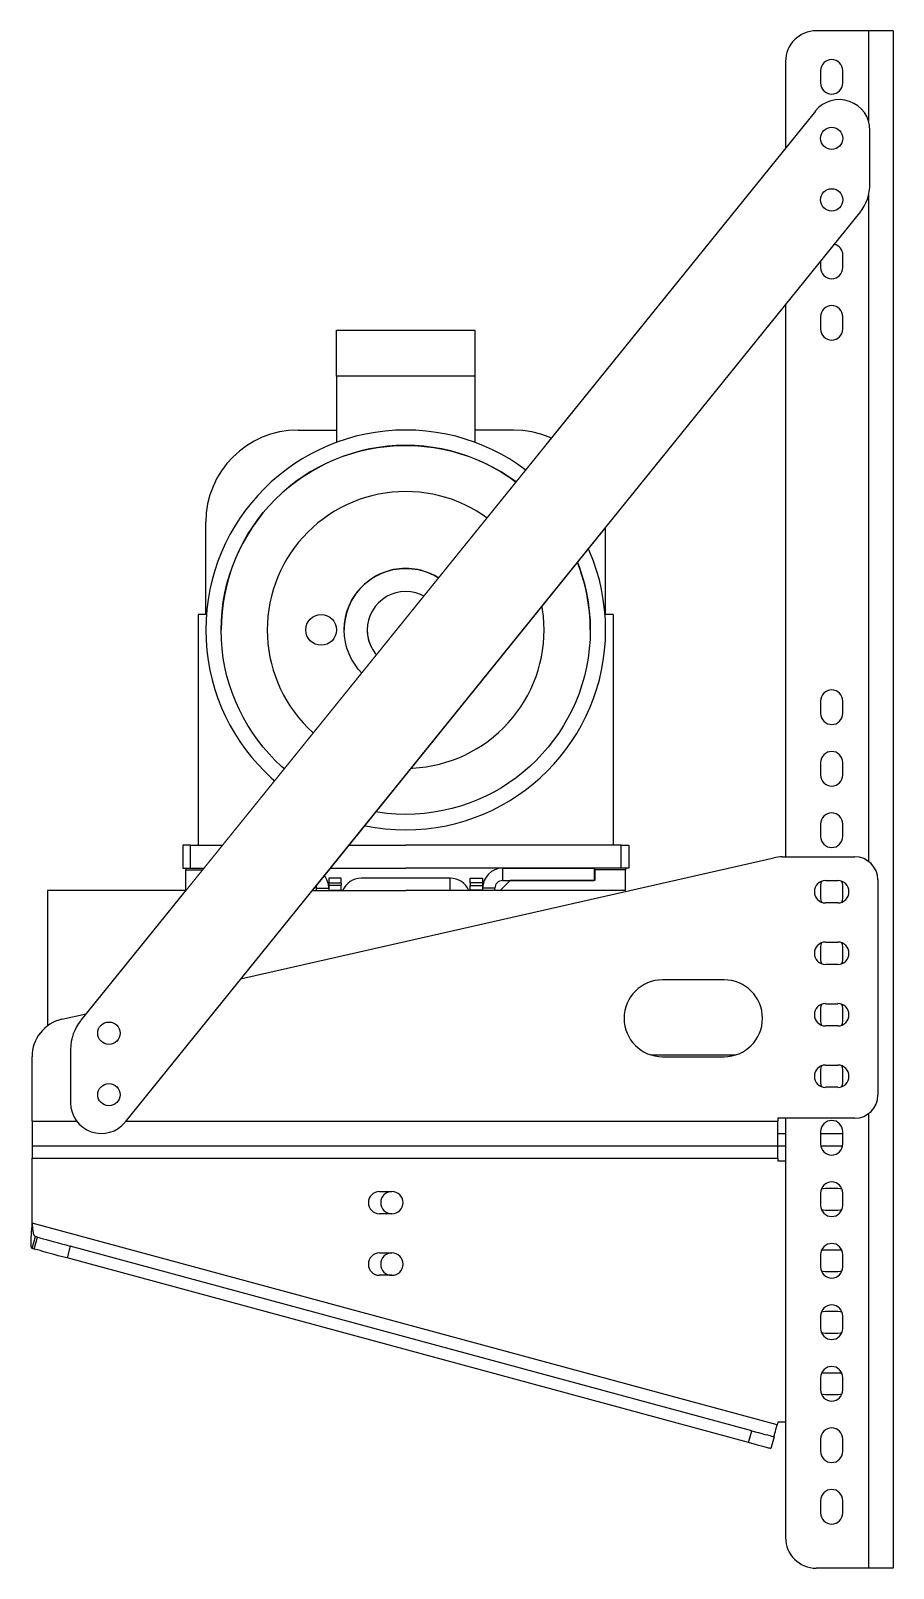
# Model space of a CAD drawing. Header units: millimetres. Extents: x 0 to 561, y 0 to 1000.
import ezdxf

# ---------------------------------------------------------------- set-up
doc = ezdxf.new("R2010")
doc.units = ezdxf.units.MM

# ---------------------------------------------------------------- blocks, each defined once
blk = doc.blocks.new('*U1')
blk.add_wipeout([(0, -169.5), (143, -169.5), (143, -155), (145, -155), (145, -140), (135, -140), (135, 10), (130, 10), (130, 70), (112.4, 112.4), (70, 130), (45, 130), (45, 195), (0, 195), (-45, 195), (-45, 130), (-70, 130), (-112.4, 112.4), (-130, 70), (-130, 10), (-135, 10), (-135, -140), (-145, -140), (-145, -155), (-143, -155), (-143, -169.5)])
at = {"color": 152, "linetype": 'Continuous', "lineweight": 25, "true_color": 0x2776bb}
for p, q in [((-45, 195), (45, 195)), ((-45, 165), (-45, 195)), ((45, 195), (45, 165)), ((-45, 165), (-45, 122)), ((45, 165), (-45, 165)), ((45, 165), (45, 122)), ((-70, 130), (-45, 130)), ((70, 130), (45, 130)), ((-130, 10), (-130, 70)), ((130, 10), (130, 70)), ((-135, 10), (-135, -140)), ((-129.6, 10), (-135, 10)), ((135, 10), (129.6, 10)), ((135, 10), (135, -140)), ((-140, -140), (0, -140)), ((140, -140), (0, -140))]:
    blk.add_line(p, q, dxfattribs=at)
at = {"color": 7, "linetype": 'Continuous', "lineweight": 25}
for p, q in [((-140, -140), (-145, -140)), ((-145, -140), (-145, -155)), ((-140, -155), (-140, -140)), ((140, -155), (140, -140)), ((140, -140), (145, -140)), ((145, -140), (145, -155)), ((-145, -155), (-140, -155)), ((-143, -155), (-143, -156)), ((-143, -156), (-123, -156)), ((-143, -169.5), (-143, -156)), ((-140, -155), (0, -155)), ((-123, -156), (-123, -163)), ((-122.5, -155), (-122.5, -163)), ((-63, -155), (-122.5, -155)), ((-63, -155), (-63, -163)), ((140, -155), (0, -155)), ((63, -155), (63, -163)), ((63, -155), (122.5, -155)), ((122.5, -155), (122.5, -163)), ((123, -156), (123, -163)), ((143, -156), (123, -156)), ((145, -155), (140, -155)), ((143, -155), (143, -156)), ((143, -169.5), (143, -156)), ((-143, -169.5), (0, -169.5)), ((-123, -163), (-68, -163)), ((-63, -163), (-122.5, -163)), ((-68, -163), (-61.5, -169.5)), ((-58, -168), (-50, -168)), ((-58, -169.5), (-58, -168)), ((-42, -161.5), (-50, -161.5)), ((-50, -161.5), (-50, -164.5)), ((-50, -164.5), (-42, -164.5)), ((-50, -164.5), (-50, -166.2)), ((-42, -166.2), (-50, -166.2)), ((-50, -166.2), (-50, -169.3)), ((-50, -169.3), (-42, -169.3)), ((-50, -169.5), (-50, -169.3)), ((-42, -164.5), (-42, -161.5)), ((-42, -164.5), (-42, -166.2)), ((-42, -169.3), (-42, -166.2)), ((-42, -169.3), (-42, -169.5)), ((29, -161.5), (-29, -161.5)), ((143, -169.5), (0, -169.5)), ((29, -169.5), (29, -161.5)), ((42, -161.5), (50, -161.5)), ((42, -164.5), (42, -161.5)), ((50, -164.5), (42, -164.5)), ((42, -164.5), (42, -166.2)), ((42, -166.2), (50, -166.2)), ((42, -169.3), (42, -166.2)), ((50, -169.3), (42, -169.3)), ((42, -169.3), (42, -169.5)), ((50, -161.5), (50, -164.5)), ((50, -164.5), (50, -166.2)), ((50, -166.2), (50, -169.3)), ((58, -168), (50, -168)), ((50, -169.5), (50, -169.3)), ((58, -169.5), (58, -168)), ((68, -163), (61.5, -169.5)), ((63, -163), (122.5, -163)), ((123, -163), (68, -163))]:
    blk.add_line(p, q, dxfattribs=at)
at = {"color": 2, "linetype": 'Continuous', "lineweight": 25, "true_color": 0xf1eb1f}
for points in [[(0, -130, 1), (0, 130, 1)], [(0, -90, 0.414214), (90, 0, 0.414214), (0, 90, 0.414214), (-90, 0, 0.414214)], [(0, -25, 1.000001), (0, 25, 1.000001)]]:
    blk.add_lwpolyline(points, format="xyb", close=True, dxfattribs=at)
for points in [[(120, 0, 0.414214), (0, 120, -1), (0, -120, -1), (0, 120, 0.414214), (-120, 0)], [(40, 0, 0.414214), (0, 40, -1), (0, -40, -1), (0, 40, 0.414214), (-40, 0)]]:
    blk.add_lwpolyline(points, format="xyb", dxfattribs=at)
for centre in [(-55, 0), (55, 0)]:
    blk.add_circle(centre, 10, dxfattribs=at)
at = {"color": 152, "linetype": 'Continuous', "lineweight": 25, "true_color": 0x2776bb}
for centre, start, end in [((-70, 70), 90, 180), ((70, 70), 0, 90)]:
    blk.add_arc(centre, 60, start, end, dxfattribs=at)
at = {"color": 2, "linetype": 'Continuous', "lineweight": 25, "true_color": 0xf1eb1f}
for start, end in [(180, 206.9569), (333.0431, 0)]:
    blk.add_arc((0, 0), 25, start, end, dxfattribs=at)
at = {"color": 7, "linetype": 'Continuous', "lineweight": 25}
for centre, radius, start, end in [((-63, -168), 13, 0, 90), ((63, -168), 13, 90, 180), ((-63, -168), 5, 0, 90), ((-29, -174.5), 13, 90, 157.3801), ((29, -174.5), 13, 22.6199, 90), ((63, -168), 5, 90, 180)]:
    blk.add_arc(centre, radius, start, end, dxfattribs=at)

msp = doc.modelspace()

# ---------------------------------------------------------------- linework, layer by layer
at = {"color": 7, "linetype": 'Continuous', "lineweight": 25}
for p, q in [((544.8, 1000), (510.8, 1000)), ((560.8, 1000), (544.8, 1000)), ((560.8, 1000), (560.8, 0)), ((490.8, 980), (490.8, 923.8)), ((513.6, 974), (513.6, 966)), ((528.1, 966), (528.1, 974)), ((513.6, 850.1), (513.6, 846)), ((528.1, 846), (528.1, 854)), ((490.8, 821.9), (490.8, 462.7)), ((513.6, 814), (513.6, 806)), ((528.1, 806), (528.1, 814)), ((513.6, 564), (513.6, 556)), ((528.1, 556), (528.1, 564)), ((513.6, 524), (513.6, 516)), ((528.1, 516), (528.1, 524)), ((513.6, 484), (513.6, 476)), ((528.1, 476), (528.1, 484)), ((488.6, 462.7), (535.8, 462.7)), ((10.8, 440.8), (10.8, 427.8)), ((513.6, 444), (513.6, 436)), ((516.8, 447.3), (524.8, 447.3)), ((528.1, 436), (528.1, 444)), ((550.8, 447.7), (550.8, 307.7)), ((524.8, 432.7), (516.8, 432.7)), ((10.8, 427.8), (10.8, 352.7)), ((513.6, 404), (513.6, 396)), ((516.8, 407.2), (524.8, 407.2)), ((528.1, 396), (528.1, 404)), ((524.8, 392.7), (516.8, 392.7)), ((450.8, 382.7), (410.8, 382.7)), ((20.3, 357.1), (36.1, 360.7)), ((513.6, 364), (513.6, 356)), ((516.8, 367.2), (524.8, 367.2)), ((528.1, 356), (528.1, 364)), ((49.3, 355.1), (52.4, 355.1)), ((524.8, 352.7), (516.8, 352.7)), ((0.8, 290.8), (0.8, 332.7)), ((410.8, 332.7), (450.8, 332.7)), ((513.6, 324), (513.6, 316)), ((516.8, 327.2), (524.8, 327.2)), ((528.1, 316), (528.1, 324)), ((45.4, 312.8), (56.2, 312.8)), ((49.3, 315.1), (52.4, 315.1)), ((524.8, 312.8), (516.8, 312.8)), ((0.8, 290.8), (0.8, 274.8)), ((485.8, 292.7), (485.8, 290.8)), ((535.8, 292.7), (485.8, 292.7)), ((485.8, 274.8), (485.8, 290.8)), ((490.8, 292.7), (490.8, 20)), ((485.8, 282.8), (490.8, 282.8)), ((513.6, 284), (513.6, 276)), ((513.6, 282.8), (528.1, 282.8)), ((528.1, 276), (528.1, 284)), ((0.8, 274.8), (485.8, 274.8)), ((0.8, 274.8), (0.8, 266.8)), ((485.8, 274.8), (490.8, 274.8)), ((485.8, 266.8), (485.8, 274.8)), ((513.7, 274.8), (528, 274.8)), ((0.8, 266.8), (485.8, 266.8)), ((0.8, 224.5), (0.8, 266.8)), ((485.8, 266.8), (485.8, 265)), ((485.8, 265), (490.8, 265)), ((226.8, 245.1), (234.8, 245.1)), ((513.6, 244), (513.6, 236)), ((516.8, 247.3), (524.8, 247.3)), ((528.1, 236), (528.1, 244)), ((234.8, 230.6), (226.8, 230.6)), ((524.8, 232.7), (516.8, 232.7)), ((485.3, 93.2), (0.8, 224.5)), ((0.9, 207.9), (3, 215.7)), ((2.2, 207.6), (4.3, 215.3)), ((4.3, 215.3), (3, 215.7)), ((2.2, 207.6), (0.9, 207.9)), ((25.7, 209.5), (23.6, 201.8)), ((466.7, 81.7), (23.6, 201.8)), ((468.8, 89.4), (25.7, 209.5)), ((226.8, 205.1), (234.8, 205.1)), ((513.6, 204), (513.6, 196)), ((516.8, 207.2), (524.8, 207.2)), ((528.1, 196), (528.1, 204)), ((234.8, 190.6), (226.8, 190.6)), ((524.8, 192.8), (516.8, 192.8)), ((513.6, 164), (513.6, 156)), ((516.8, 167.3), (524.8, 167.3)), ((528.1, 156), (528.1, 164)), ((524.8, 152.7), (516.8, 152.7)), ((513.6, 124), (513.6, 116)), ((516.8, 127.2), (524.8, 127.2)), ((528.1, 116), (528.1, 124)), ((524.8, 112.7), (516.8, 112.7)), ((485.8, 95), (485.3, 93.2)), ((490.8, 95), (485.8, 95)), ((466.7, 81.7), (468.8, 89.4)), ((483.3, 85.5), (481.2, 77.8)), ((513.6, 84), (513.6, 76)), ((528.1, 76), (528.1, 84)), ((513.6, 44), (513.6, 36)), ((528.1, 36), (528.1, 44)), ((544.8, 0), (510.8, 0)), ((560.8, 0), (544.8, 0))]:
    msp.add_line(p, q, dxfattribs=at)
at = {"color": 8, "linetype": 'Continuous', "lineweight": 25}
for p, q in [((544.8, 1000), (544.8, 941.1)), ((544.8, 893.2), (544.8, 459.7)), ((458.4, 333.8), (403.3, 333.8)), ((0.8, 290.8), (29.9, 290.8)), ((61.9, 290.8), (485.8, 290.8)), ((544.8, 295.7), (544.8, 0))]:
    msp.add_line(p, q, dxfattribs=at)
at = {"color": 7, "linetype": 'Continuous', "lineweight": 25, "flags": 128}
for points in [[(514.1, 446.7), (513.8, 445.6), (513.6, 444)], [(528.1, 444), (527.9, 445.6), (527.5, 446.7)], [(513.6, 436), (513.8, 434.4), (514.1, 433.3)], [(527.5, 433.3), (527.9, 434.4), (528.1, 436)], [(514.1, 406.7), (513.8, 405.6), (513.6, 404)], [(528.1, 404), (527.9, 405.6), (527.5, 406.7)], [(513.6, 396), (513.8, 394.4), (514.1, 393.3)], [(527.5, 393.3), (527.9, 394.4), (528.1, 396)], [(514.1, 366.7), (513.8, 365.6), (513.6, 364)], [(528.1, 364), (527.9, 365.6), (527.5, 366.7)], [(513.6, 356), (513.8, 354.4), (514.1, 353.3)], [(527.5, 353.3), (527.9, 354.4), (528.1, 356)], [(514.1, 326.7), (513.8, 325.6), (513.6, 324)], [(528.1, 324), (527.9, 325.6), (527.5, 326.7)], [(513.6, 316), (513.8, 314.4), (514.1, 313.3)], [(527.5, 313.3), (527.9, 314.4), (528.1, 316)], [(514.1, 246.7), (515.2, 247.1), (516.8, 247.3)], [(524.8, 247.3), (526.4, 247.1), (527.5, 246.7)], [(516.8, 232.7), (515.2, 232.9), (514.1, 233.3)], [(527.5, 233.3), (526.4, 232.9), (524.8, 232.7)], [(4.3, 215.3), (5.2, 215.1), (6.5, 214.7), (8.1, 214.3), (10, 213.8), (12.2, 213.2), (14.6, 212.5), (17.2, 211.8), (20, 211.1), (22.8, 210.3), (25.7, 209.5)], [(23.6, 201.8), (20.7, 202.6), (17.9, 203.3), (15.1, 204.1), (12.5, 204.8), (10.1, 205.4), (7.9, 206), (6, 206.6), (4.4, 207), (3.1, 207.3), (2.2, 207.6)], [(514.1, 206.7), (515.2, 207.1), (516.8, 207.2)], [(524.8, 207.2), (526.4, 207.1), (527.5, 206.7)], [(516.8, 192.8), (515.2, 192.9), (514.1, 193.3)], [(527.5, 193.3), (526.4, 192.9), (524.8, 192.8)], [(514.1, 166.7), (515.2, 167.1), (516.8, 167.3)], [(524.8, 167.3), (526.4, 167.1), (527.5, 166.7)], [(516.8, 152.7), (515.2, 152.9), (514.1, 153.3)], [(527.5, 153.3), (526.4, 152.9), (524.8, 152.7)], [(514.1, 126.7), (515.2, 127.1), (516.8, 127.2)], [(524.8, 127.2), (526.4, 127.1), (527.5, 126.7)], [(516.8, 112.7), (515.2, 112.9), (514.1, 113.3)], [(527.5, 113.3), (526.4, 112.9), (524.8, 112.7)], [(483.3, 85.5), (483.3, 85.7), (483.4, 86.1), (483.6, 86.8), (483.9, 87.8), (484.2, 88.9), (484.5, 90.3), (484.9, 91.7), (485.3, 93.2)], [(481.2, 77.8), (481, 77.8), (480.4, 78), (479.6, 78.2), (478.4, 78.5), (476.9, 78.9), (475.2, 79.4), (473.3, 79.9), (471.2, 80.5), (468.9, 81.1), (466.7, 81.7)], [(468.8, 89.4), (471, 88.8), (473.2, 88.2), (475.3, 87.7), (477.3, 87.1), (479, 86.7), (480.5, 86.3), (481.7, 85.9), (482.5, 85.7), (483.1, 85.6), (483.3, 85.5)]]:
    msp.add_lwpolyline(points, dxfattribs=at)
at = {"color": 7, "linetype": 'Continuous', "lineweight": 25}
for centre, radius, start, end in [((510.8, 980), 20, 90, 180), ((520.8, 974), 7.25, 0, 180), ((520.8, 966), 7.25, 180, 0), ((520.8, 854), 7.25, 0, 77.1228), ((520.8, 846), 7.25, 180, 0), ((520.8, 814), 7.25, 0, 180), ((520.8, 806), 7.25, 180, 0), ((520.8, 564), 7.25, 0, 180), ((520.8, 556), 7.25, 180, 0), ((520.8, 524), 7.25, 0, 180), ((520.8, 516), 7.25, 180, 0), ((520.8, 484), 7.25, 0, 180), ((520.8, 476), 7.25, 180, 0), ((488.6, 437.7), 25, 90, 102.7787), ((535.8, 447.7), 15, 0, 90), ((516.8, 440), 7.25, 90, 270), ((524.8, 440), 7.25, 270, 90), ((516.8, 400), 7.25, 90, 270), ((524.8, 400), 7.25, 270, 90), ((410.8, 357.7), 25, 90, 270), ((450.8, 357.7), 25, 270, 90), ((516.8, 360), 7.25, 90, 270), ((524.8, 360), 7.25, 270, 90), ((25.8, 332.7), 25, 102.7787, 180), ((516.8, 320), 7.25, 90, 270), ((524.8, 320), 7.25, 270, 90), ((535.8, 307.7), 15, 270, 0), ((520.8, 284), 7.25, 0, 180), ((520.8, 276), 7.25, 180, 0), ((520.8, 244), 7.25, 0, 180), ((226.8, 237.8), 7.25, 90, 270), ((234.8, 237.8), 7.25, 90, 270), ((234.8, 237.8), 7.25, 270, 90), ((520.8, 236), 7.25, 180, 0), ((520.8, 204), 7.25, 0, 180), ((226.8, 197.8), 7.25, 90, 270), ((234.8, 197.8), 7.25, 90, 270), ((234.8, 197.8), 7.25, 270, 90), ((520.8, 196), 7.25, 180, 0), ((520.8, 164), 7.25, 0, 180), ((520.8, 156), 7.25, 180, 0), ((520.8, 124), 7.25, 0, 180), ((520.8, 116), 7.25, 180, 0), ((520.8, 84), 7.25, 0, 180), ((520.8, 76), 7.25, 180, 0), ((520.8, 44), 7.25, 0, 180), ((520.8, 36), 7.25, 180, 0), ((510.8, 20), 20, 180, 270)]:
    msp.add_arc(centre, radius, start, end, dxfattribs=at)
for points, knots in [([(0.8, 224.5), (0.7, 223.5), (0.5, 221.4), (0.3, 218.3), (0.1, 215.5), (0, 213), (0, 210.9), (0.1, 209.3), (0.4, 208.3), (0.7, 208), (0.9, 207.9)], [0, 0, 0, 0, 0.125, 0.25, 0.375, 0.5, 0.625, 0.75, 0.875, 1, 1, 1, 1]), ([(0.8, 224.5), (0.9, 223.4), (1.1, 221.2), (1.4, 218.4), (2, 216.3), (2.7, 215.9), (3, 215.7)], [0, 0, 0, 0, 0.25, 0.5, 0.75, 1, 1, 1, 1])]:
    msp.add_open_spline(points, degree=3, knots=knots, dxfattribs=at)

# ---------------------------------------------------------------- block references
msp.add_blockref('*U1', (243.8, 610.3))

# ---------------------------------------------------------------- next in the draw order: linework, layer by layer
for p, q in [((36.1, 360.7), (483.1, 462)), ((100.8, 440.8), (10.8, 440.8))]:
    msp.add_line(p, q, dxfattribs=at)

# ---------------------------------------------------------------- next in the draw order: wipeouts: each hides what was drawn before it
msp.add_wipeout([(545.7, 917.8), (545.7, 935.2), (544.8, 941.1), (532.4, 954), (525.7, 955.2), (525.7, 955.2), (510.2, 947.7), (36.1, 360.7), (27.6, 347.5), (25.9, 337.5), (25.9, 302.8), (29.9, 290.8), (39.3, 284), (45.9, 282.8), (61.5, 290.3), (539.1, 881.6), (544, 890.5), (545.7, 900.5)])

# ---------------------------------------------------------------- next in the draw order: linework, layer by layer
for p, q in [((510.2, 947.7), (32.6, 356.4)), ((545.7, 900.5), (545.7, 935.2)), ((61.5, 290.3), (539.1, 881.6)), ((25.9, 337.5), (25.9, 302.8))]:
    msp.add_line(p, q, dxfattribs=at)
for centre in [(520.8, 930), (520.8, 890), (50.8, 348), (50.8, 308)]:
    msp.add_circle(centre, 7.25, dxfattribs=at)
for centre, radius, start, end in [((525.7, 935.2), 20, 0, 141.077), ((515.7, 900.5), 30, 321.077, 0), ((55.9, 337.5), 30, 141.077, 180), ((45.9, 302.8), 20, 180, 321.077)]:
    msp.add_arc(centre, radius, start, end, dxfattribs=at)

doc.saveas('drawing.dxf')
